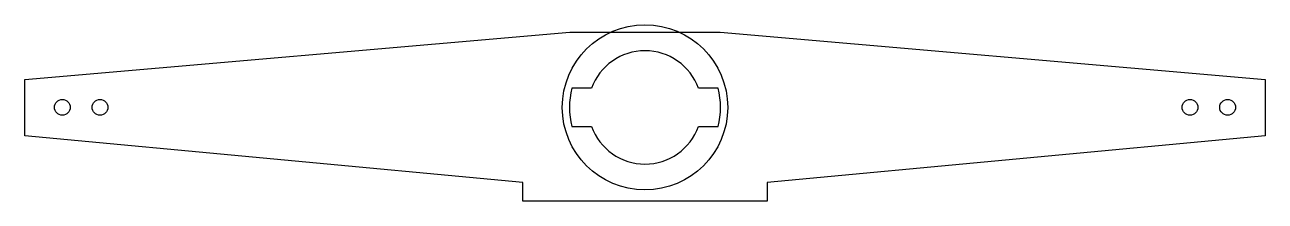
# Model space of a CAD drawing. Header units: millimetres. Extents: x -165 to 165, y -25 to 22.
import ezdxf

# ---------------------------------------------------------------- set-up
doc = ezdxf.new("R2010")
doc.units = ezdxf.units.MM
doc.layers.get('0').update_dxf_attribs({"linetype": 'CONTINUOUS'})

msp = doc.modelspace()

# ---------------------------------------------------------------- linework, layer by layer
msp.add_lwpolyline([(-32.43, -25.1), (-32.43, -20.1), (-164.93, -7.65), (-164.93, 7.34), (-19.93, 19.9), (20.07, 19.9), (165.07, 7.34), (165.07, -7.65), (32.57, -20.1), (32.57, -25.1)], close=True)
for points in [[(-14.14, 5), (-19.37, 5, 0.128976), (-19.37, -5.2), (-14.14, -5.2, 0.703598), (14.28, -5.2), (19.51, -5.2, 0.128976), (19.51, 5), (14.28, 5, 0.703598)], [(-19.37, -5.2), (-14.14, -5.2, 0.703598), (14.28, -5.2), (19.51, -5.2, 0.128976), (19.51, 5), (14.28, 5, 0.703598), (-14.14, 5), (-19.37, 5, 0.128976)]]:
    msp.add_lwpolyline(points, format="xyb", close=True)
for centre, radius in [((0.07, -0.1), 22), ((-154.93, -0.1), 2.1), ((-144.93, -0.1), 2.1), ((145.07, -0.1), 2.1), ((155.07, -0.1), 2.1)]:
    msp.add_circle(centre, radius)

doc.saveas('drawing.dxf')
